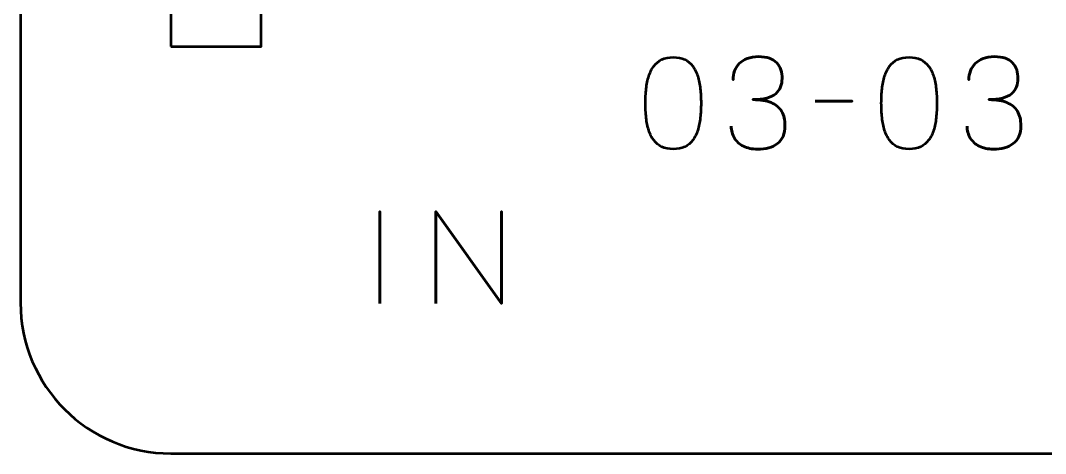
# Model space of a CAD drawing. Header units: centimetres. Extents: x -22.1 to 1.1, y -17.5 to -11.2.
# Drawn here: x -22.15 to -18.745, y -17.5 to -16.064 of the extents above; entities that cross this region are included whole.
import ezdxf

# ---------------------------------------------------------------- set-up
doc = ezdxf.new("R2010")
doc.units = ezdxf.units.CM
doc.header["$MEASUREMENT"] = 0
doc.layers.add('Layer 1', color=7, linetype='Continuous')

msp = doc.modelspace()

# ---------------------------------------------------------------- linework, layer by layer
at = {"layer": 'Layer 1', "color": 253, "lineweight": 53}
msp.add_lwpolyline([(-21.65, -16.15), (-21.35, -16.15), (-21.35, -15.55), (-21.65, -15.55), (-21.65, -16.15)], close=True, dxfattribs=at)
for points, knots in [([(-22.15, -17), (-22.15, -17), (-22.15, -12.7), (-22.15, -12.7), (-22.15, -12.7), (-22.15, -12.42391), (-21.92609, -12.2), (-21.65, -12.2), (-21.65, -12.2), (-21.65, -12.2), (-17.35, -12.2), (-17.35, -12.2), (-17.35, -12.2), (-17.07391, -12.2), (-16.85, -12.42391), (-16.85, -12.7), (-16.85, -12.7), (-16.85, -12.7), (-16.85, -17), (-16.85, -17), (-16.85, -17), (-16.85, -17.27609), (-17.07391, -17.5), (-17.35, -17.5), (-17.35, -17.5), (-17.35, -17.5), (-21.65, -17.5), (-21.65, -17.5), (-21.65, -17.5), (-21.92609, -17.5), (-22.15, -17.27609), (-22.15, -17)], [0, 0, 0, 0, 0.125, 0.125, 0.125, 0.125, 0.25, 0.25, 0.25, 0.25, 0.375, 0.375, 0.375, 0.375, 0.5, 0.5, 0.5, 0.5, 0.625, 0.625, 0.625, 0.625, 0.75, 0.75, 0.75, 0.75, 0.875, 0.875, 0.875, 0.875, 1, 1, 1, 1]), ([(-19.98132, -16.49025), (-19.96651, -16.49018), (-19.95374, -16.48757), (-19.94308, -16.48249), (-19.94308, -16.48249), (-19.9325, -16.47741), (-19.92368, -16.47014), (-19.91663, -16.4609), (-19.91663, -16.4609), (-19.90964, -16.45159), (-19.90414, -16.44058), (-19.90005, -16.42788), (-19.90005, -16.42788), (-19.89602, -16.41518), (-19.89313, -16.40128), (-19.89151, -16.38604), (-19.89151, -16.38604), (-19.88981, -16.3708), (-19.88897, -16.35478), (-19.88904, -16.33785), (-19.88904, -16.33785), (-19.88897, -16.32099), (-19.88981, -16.30497), (-19.89151, -16.2898), (-19.89151, -16.2898), (-19.89313, -16.27463), (-19.89602, -16.26066), (-19.90005, -16.24796), (-19.90005, -16.24796), (-19.90414, -16.23533), (-19.90964, -16.22433), (-19.91663, -16.21494), (-19.91663, -16.21494), (-19.92368, -16.20563), (-19.9325, -16.19836), (-19.94308, -16.19328), (-19.94308, -16.19328), (-19.95374, -16.18813), (-19.96651, -16.18552), (-19.98132, -16.18545), (-19.98132, -16.18545), (-19.99614, -16.18552), (-20.00891, -16.18813), (-20.01957, -16.19328), (-20.01957, -16.19328), (-20.03015, -16.19836), (-20.03897, -16.20563), (-20.04602, -16.21494), (-20.04602, -16.21494), (-20.05301, -16.22433), (-20.05851, -16.23533), (-20.0626, -16.24796), (-20.0626, -16.24796), (-20.06663, -16.26066), (-20.06952, -16.27463), (-20.07114, -16.2898), (-20.07114, -16.2898), (-20.07283, -16.30497), (-20.07368, -16.32099), (-20.07361, -16.33785), (-20.07361, -16.33785), (-20.07368, -16.35478), (-20.07283, -16.3708), (-20.07114, -16.38604), (-20.07114, -16.38604), (-20.06952, -16.40128), (-20.06663, -16.41518), (-20.0626, -16.42788), (-20.0626, -16.42788), (-20.05851, -16.44058), (-20.05301, -16.45159), (-20.04602, -16.4609), (-20.04602, -16.4609), (-20.03897, -16.47014), (-20.03015, -16.47741), (-20.01957, -16.48249), (-20.01957, -16.48249), (-20.00891, -16.48757), (-19.99614, -16.49018), (-19.98132, -16.49025)], [0, 0, 0, 0, 0.05, 0.05, 0.05, 0.05, 0.1, 0.1, 0.1, 0.1, 0.15, 0.15, 0.15, 0.15, 0.2, 0.2, 0.2, 0.2, 0.25, 0.25, 0.25, 0.25, 0.3, 0.3, 0.3, 0.3, 0.35, 0.35, 0.35, 0.35, 0.4, 0.4, 0.4, 0.4, 0.45, 0.45, 0.45, 0.45, 0.5, 0.5, 0.5, 0.5, 0.55, 0.55, 0.55, 0.55, 0.6, 0.6, 0.6, 0.6, 0.65, 0.65, 0.65, 0.65, 0.7, 0.7, 0.7, 0.7, 0.75, 0.75, 0.75, 0.75, 0.8, 0.8, 0.8, 0.8, 0.85, 0.85, 0.85, 0.85, 0.9, 0.9, 0.9, 0.9, 0.95, 0.95, 0.95, 0.95, 1, 1, 1, 1]), ([(-19.98132, -16.49025), (-19.96651, -16.49018), (-19.95374, -16.48757), (-19.94308, -16.48249), (-19.94308, -16.48249), (-19.9325, -16.47741), (-19.92368, -16.47014), (-19.91663, -16.4609), (-19.91663, -16.4609), (-19.90964, -16.45159), (-19.90414, -16.44058), (-19.90005, -16.42788), (-19.90005, -16.42788), (-19.89602, -16.41518), (-19.89313, -16.40128), (-19.89151, -16.38604), (-19.89151, -16.38604), (-19.88981, -16.3708), (-19.88897, -16.35478), (-19.88904, -16.33785), (-19.88904, -16.33785), (-19.88897, -16.32099), (-19.88981, -16.30497), (-19.89151, -16.2898), (-19.89151, -16.2898), (-19.89313, -16.27463), (-19.89602, -16.26066), (-19.90005, -16.24796), (-19.90005, -16.24796), (-19.90414, -16.23533), (-19.90964, -16.22433), (-19.91663, -16.21494), (-19.91663, -16.21494), (-19.92368, -16.20563), (-19.9325, -16.19836), (-19.94308, -16.19328), (-19.94308, -16.19328), (-19.95374, -16.18813), (-19.96651, -16.18552), (-19.98132, -16.18545), (-19.98132, -16.18545), (-19.99614, -16.18552), (-20.00891, -16.18813), (-20.01957, -16.19328), (-20.01957, -16.19328), (-20.03015, -16.19836), (-20.03897, -16.20563), (-20.04602, -16.21494), (-20.04602, -16.21494), (-20.05301, -16.22433), (-20.05851, -16.23533), (-20.0626, -16.24796), (-20.0626, -16.24796), (-20.06663, -16.26066), (-20.06952, -16.27463), (-20.07114, -16.2898), (-20.07114, -16.2898), (-20.07283, -16.30497), (-20.07368, -16.32099), (-20.07361, -16.33785), (-20.07361, -16.33785), (-20.07368, -16.35478), (-20.07283, -16.3708), (-20.07114, -16.38604), (-20.07114, -16.38604), (-20.06952, -16.40128), (-20.06663, -16.41518), (-20.0626, -16.42788), (-20.0626, -16.42788), (-20.05851, -16.44058), (-20.05301, -16.45159), (-20.04602, -16.4609), (-20.04602, -16.4609), (-20.03897, -16.47014), (-20.03015, -16.47741), (-20.01957, -16.48249), (-20.01957, -16.48249), (-20.00891, -16.48757), (-19.99614, -16.49018), (-19.98132, -16.49025)], [0, 0, 0, 0, 0.05, 0.05, 0.05, 0.05, 0.1, 0.1, 0.1, 0.1, 0.15, 0.15, 0.15, 0.15, 0.2, 0.2, 0.2, 0.2, 0.25, 0.25, 0.25, 0.25, 0.3, 0.3, 0.3, 0.3, 0.35, 0.35, 0.35, 0.35, 0.4, 0.4, 0.4, 0.4, 0.45, 0.45, 0.45, 0.45, 0.5, 0.5, 0.5, 0.5, 0.55, 0.55, 0.55, 0.55, 0.6, 0.6, 0.6, 0.6, 0.65, 0.65, 0.65, 0.65, 0.7, 0.7, 0.7, 0.7, 0.75, 0.75, 0.75, 0.75, 0.8, 0.8, 0.8, 0.8, 0.85, 0.85, 0.85, 0.85, 0.9, 0.9, 0.9, 0.9, 0.95, 0.95, 0.95, 0.95, 1, 1, 1, 1]), ([(-19.78871, -16.41363), (-19.78864, -16.42887), (-19.78511, -16.44213), (-19.77813, -16.45363), (-19.77813, -16.45363), (-19.77114, -16.46506), (-19.76119, -16.47402), (-19.74821, -16.48044), (-19.74821, -16.48044), (-19.73523, -16.48686), (-19.71964, -16.49011), (-19.7015, -16.49025), (-19.7015, -16.49025), (-19.68789, -16.49025), (-19.67554, -16.48884), (-19.66432, -16.48588), (-19.66432, -16.48588), (-19.65317, -16.48291), (-19.64358, -16.47833), (-19.63546, -16.47205), (-19.63546, -16.47205), (-19.62735, -16.46577), (-19.62114, -16.45765), (-19.6167, -16.44778), (-19.6167, -16.44778), (-19.61232, -16.43783), (-19.61014, -16.4259), (-19.61007, -16.41193), (-19.61007, -16.41193), (-19.60999, -16.39331), (-19.6138, -16.37757), (-19.62135, -16.3648), (-19.62135, -16.3648), (-19.6289, -16.35203), (-19.64062, -16.34244), (-19.65635, -16.33588), (-19.65635, -16.33588), (-19.67208, -16.32931), (-19.69226, -16.326), (-19.71674, -16.326), (-19.71674, -16.326), (-19.69847, -16.32607), (-19.68316, -16.32438), (-19.67067, -16.32092), (-19.67067, -16.32092), (-19.65825, -16.31746), (-19.64831, -16.31259), (-19.64083, -16.30624), (-19.64083, -16.30624), (-19.63335, -16.29996), (-19.62792, -16.29248), (-19.62467, -16.28388), (-19.62467, -16.28388), (-19.62135, -16.27534), (-19.61973, -16.26596), (-19.6198, -16.25573), (-19.6198, -16.25573), (-19.61973, -16.24549), (-19.62114, -16.23604), (-19.62396, -16.22729), (-19.62396, -16.22729), (-19.62672, -16.21854), (-19.63123, -16.21085), (-19.63737, -16.20429), (-19.63737, -16.20429), (-19.64351, -16.19773), (-19.65162, -16.19258), (-19.66157, -16.18891), (-19.66157, -16.18891), (-19.67159, -16.18524), (-19.6838, -16.18341), (-19.69812, -16.18334), (-19.69812, -16.18334), (-19.71237, -16.18341), (-19.72486, -16.18552), (-19.73544, -16.18962), (-19.73544, -16.18962), (-19.7461, -16.19371), (-19.75484, -16.19928), (-19.7619, -16.20641), (-19.7619, -16.20641), (-19.76888, -16.21353), (-19.77411, -16.22165), (-19.77756, -16.23082), (-19.77756, -16.23082), (-19.78109, -16.23999), (-19.78278, -16.24973), (-19.78278, -16.25996), (-19.78278, -16.25996), (-19.78278, -16.24973), (-19.78109, -16.23999), (-19.77756, -16.23082), (-19.77756, -16.23082), (-19.77411, -16.22165), (-19.76888, -16.21353), (-19.7619, -16.20641), (-19.7619, -16.20641), (-19.75484, -16.19928), (-19.7461, -16.19371), (-19.73544, -16.18962), (-19.73544, -16.18962), (-19.72486, -16.18552), (-19.71237, -16.18341), (-19.69812, -16.18334), (-19.69812, -16.18334), (-19.6838, -16.18341), (-19.67159, -16.18524), (-19.66157, -16.18891), (-19.66157, -16.18891), (-19.65162, -16.19258), (-19.64351, -16.19773), (-19.63737, -16.20429), (-19.63737, -16.20429), (-19.63123, -16.21085), (-19.62672, -16.21854), (-19.62396, -16.22729), (-19.62396, -16.22729), (-19.62114, -16.23604), (-19.61973, -16.24549), (-19.6198, -16.25573), (-19.6198, -16.25573), (-19.61973, -16.26596), (-19.62135, -16.27534), (-19.62467, -16.28388), (-19.62467, -16.28388), (-19.62792, -16.29248), (-19.63335, -16.29996), (-19.64083, -16.30624), (-19.64083, -16.30624), (-19.64831, -16.31259), (-19.65825, -16.31746), (-19.67067, -16.32092), (-19.67067, -16.32092), (-19.68316, -16.32438), (-19.69847, -16.32607), (-19.71674, -16.326), (-19.71674, -16.326), (-19.69226, -16.326), (-19.67208, -16.32931), (-19.65635, -16.33588), (-19.65635, -16.33588), (-19.64062, -16.34244), (-19.6289, -16.35203), (-19.62135, -16.3648), (-19.62135, -16.3648), (-19.6138, -16.37757), (-19.60999, -16.39331), (-19.61007, -16.41193), (-19.61007, -16.41193), (-19.61014, -16.4259), (-19.61232, -16.43783), (-19.6167, -16.44778), (-19.6167, -16.44778), (-19.62114, -16.45765), (-19.62735, -16.46577), (-19.63546, -16.47205), (-19.63546, -16.47205), (-19.64358, -16.47833), (-19.65317, -16.48291), (-19.66432, -16.48588), (-19.66432, -16.48588), (-19.67554, -16.48884), (-19.68789, -16.49025), (-19.7015, -16.49025), (-19.7015, -16.49025), (-19.71964, -16.49011), (-19.73523, -16.48686), (-19.74821, -16.48044), (-19.74821, -16.48044), (-19.76119, -16.47402), (-19.77114, -16.46506), (-19.77813, -16.45363), (-19.77813, -16.45363), (-19.78511, -16.44213), (-19.78864, -16.42887), (-19.78871, -16.41363)], [0, 0, 0, 0, 0.0227273, 0.0227273, 0.0227273, 0.0227273, 0.0454545, 0.0454545, 0.0454545, 0.0454545, 0.0681818, 0.0681818, 0.0681818, 0.0681818, 0.0909091, 0.0909091, 0.0909091, 0.0909091, 0.1136364, 0.1136364, 0.1136364, 0.1136364, 0.1363636, 0.1363636, 0.1363636, 0.1363636, 0.1590909, 0.1590909, 0.1590909, 0.1590909, 0.1818182, 0.1818182, 0.1818182, 0.1818182, 0.2045455, 0.2045455, 0.2045455, 0.2045455, 0.2272727, 0.2272727, 0.2272727, 0.2272727, 0.25, 0.25, 0.25, 0.25, 0.2727273, 0.2727273, 0.2727273, 0.2727273, 0.2954545, 0.2954545, 0.2954545, 0.2954545, 0.3181818, 0.3181818, 0.3181818, 0.3181818, 0.3409091, 0.3409091, 0.3409091, 0.3409091, 0.3636364, 0.3636364, 0.3636364, 0.3636364, 0.3863636, 0.3863636, 0.3863636, 0.3863636, 0.4090909, 0.4090909, 0.4090909, 0.4090909, 0.4318182, 0.4318182, 0.4318182, 0.4318182, 0.4545455, 0.4545455, 0.4545455, 0.4545455, 0.4772727, 0.4772727, 0.4772727, 0.4772727, 0.5, 0.5, 0.5, 0.5, 0.5227273, 0.5227273, 0.5227273, 0.5227273, 0.5454545, 0.5454545, 0.5454545, 0.5454545, 0.5681818, 0.5681818, 0.5681818, 0.5681818, 0.5909091, 0.5909091, 0.5909091, 0.5909091, 0.6136364, 0.6136364, 0.6136364, 0.6136364, 0.6363636, 0.6363636, 0.6363636, 0.6363636, 0.6590909, 0.6590909, 0.6590909, 0.6590909, 0.6818182, 0.6818182, 0.6818182, 0.6818182, 0.7045455, 0.7045455, 0.7045455, 0.7045455, 0.7272727, 0.7272727, 0.7272727, 0.7272727, 0.75, 0.75, 0.75, 0.75, 0.7727273, 0.7727273, 0.7727273, 0.7727273, 0.7954545, 0.7954545, 0.7954545, 0.7954545, 0.8181818, 0.8181818, 0.8181818, 0.8181818, 0.8409091, 0.8409091, 0.8409091, 0.8409091, 0.8636364, 0.8636364, 0.8636364, 0.8636364, 0.8863636, 0.8863636, 0.8863636, 0.8863636, 0.9090909, 0.9090909, 0.9090909, 0.9090909, 0.9318182, 0.9318182, 0.9318182, 0.9318182, 0.9545455, 0.9545455, 0.9545455, 0.9545455, 0.9772727, 0.9772727, 0.9772727, 0.9772727, 1, 1, 1, 1]), ([(-19.19774, -16.49025), (-19.18293, -16.49018), (-19.17016, -16.48757), (-19.1595, -16.48249), (-19.1595, -16.48249), (-19.14892, -16.47741), (-19.1401, -16.47014), (-19.13305, -16.4609), (-19.13305, -16.4609), (-19.12606, -16.45159), (-19.12056, -16.44058), (-19.11647, -16.42788), (-19.11647, -16.42788), (-19.11244, -16.41518), (-19.10955, -16.40128), (-19.10793, -16.38604), (-19.10793, -16.38604), (-19.10623, -16.3708), (-19.10539, -16.35478), (-19.10546, -16.33785), (-19.10546, -16.33785), (-19.10539, -16.32099), (-19.10623, -16.30497), (-19.10793, -16.2898), (-19.10793, -16.2898), (-19.10955, -16.27463), (-19.11244, -16.26066), (-19.11647, -16.24796), (-19.11647, -16.24796), (-19.12056, -16.23533), (-19.12606, -16.22433), (-19.13305, -16.21494), (-19.13305, -16.21494), (-19.1401, -16.20563), (-19.14892, -16.19836), (-19.1595, -16.19328), (-19.1595, -16.19328), (-19.17016, -16.18813), (-19.18293, -16.18552), (-19.19774, -16.18545), (-19.19774, -16.18545), (-19.21256, -16.18552), (-19.22533, -16.18813), (-19.23599, -16.19328), (-19.23599, -16.19328), (-19.24657, -16.19836), (-19.25539, -16.20563), (-19.26244, -16.21494), (-19.26244, -16.21494), (-19.26943, -16.22433), (-19.27493, -16.23533), (-19.27902, -16.24796), (-19.27902, -16.24796), (-19.28305, -16.26066), (-19.28594, -16.27463), (-19.28756, -16.2898), (-19.28756, -16.2898), (-19.28925, -16.30497), (-19.2901, -16.32099), (-19.29003, -16.33785), (-19.29003, -16.33785), (-19.2901, -16.35478), (-19.28925, -16.3708), (-19.28756, -16.38604), (-19.28756, -16.38604), (-19.28594, -16.40128), (-19.28305, -16.41518), (-19.27902, -16.42788), (-19.27902, -16.42788), (-19.27493, -16.44058), (-19.26943, -16.45159), (-19.26244, -16.4609), (-19.26244, -16.4609), (-19.25539, -16.47014), (-19.24657, -16.47741), (-19.23599, -16.48249), (-19.23599, -16.48249), (-19.22533, -16.48757), (-19.21256, -16.49018), (-19.19774, -16.49025)], [0, 0, 0, 0, 0.05, 0.05, 0.05, 0.05, 0.1, 0.1, 0.1, 0.1, 0.15, 0.15, 0.15, 0.15, 0.2, 0.2, 0.2, 0.2, 0.25, 0.25, 0.25, 0.25, 0.3, 0.3, 0.3, 0.3, 0.35, 0.35, 0.35, 0.35, 0.4, 0.4, 0.4, 0.4, 0.45, 0.45, 0.45, 0.45, 0.5, 0.5, 0.5, 0.5, 0.55, 0.55, 0.55, 0.55, 0.6, 0.6, 0.6, 0.6, 0.65, 0.65, 0.65, 0.65, 0.7, 0.7, 0.7, 0.7, 0.75, 0.75, 0.75, 0.75, 0.8, 0.8, 0.8, 0.8, 0.85, 0.85, 0.85, 0.85, 0.9, 0.9, 0.9, 0.9, 0.95, 0.95, 0.95, 0.95, 1, 1, 1, 1]), ([(-19.19774, -16.49025), (-19.18293, -16.49018), (-19.17016, -16.48757), (-19.1595, -16.48249), (-19.1595, -16.48249), (-19.14892, -16.47741), (-19.1401, -16.47014), (-19.13305, -16.4609), (-19.13305, -16.4609), (-19.12606, -16.45159), (-19.12056, -16.44058), (-19.11647, -16.42788), (-19.11647, -16.42788), (-19.11244, -16.41518), (-19.10955, -16.40128), (-19.10793, -16.38604), (-19.10793, -16.38604), (-19.10623, -16.3708), (-19.10539, -16.35478), (-19.10546, -16.33785), (-19.10546, -16.33785), (-19.10539, -16.32099), (-19.10623, -16.30497), (-19.10793, -16.2898), (-19.10793, -16.2898), (-19.10955, -16.27463), (-19.11244, -16.26066), (-19.11647, -16.24796), (-19.11647, -16.24796), (-19.12056, -16.23533), (-19.12606, -16.22433), (-19.13305, -16.21494), (-19.13305, -16.21494), (-19.1401, -16.20563), (-19.14892, -16.19836), (-19.1595, -16.19328), (-19.1595, -16.19328), (-19.17016, -16.18813), (-19.18293, -16.18552), (-19.19774, -16.18545), (-19.19774, -16.18545), (-19.21256, -16.18552), (-19.22533, -16.18813), (-19.23599, -16.19328), (-19.23599, -16.19328), (-19.24657, -16.19836), (-19.25539, -16.20563), (-19.26244, -16.21494), (-19.26244, -16.21494), (-19.26943, -16.22433), (-19.27493, -16.23533), (-19.27902, -16.24796), (-19.27902, -16.24796), (-19.28305, -16.26066), (-19.28594, -16.27463), (-19.28756, -16.2898), (-19.28756, -16.2898), (-19.28925, -16.30497), (-19.2901, -16.32099), (-19.29003, -16.33785), (-19.29003, -16.33785), (-19.2901, -16.35478), (-19.28925, -16.3708), (-19.28756, -16.38604), (-19.28756, -16.38604), (-19.28594, -16.40128), (-19.28305, -16.41518), (-19.27902, -16.42788), (-19.27902, -16.42788), (-19.27493, -16.44058), (-19.26943, -16.45159), (-19.26244, -16.4609), (-19.26244, -16.4609), (-19.25539, -16.47014), (-19.24657, -16.47741), (-19.23599, -16.48249), (-19.23599, -16.48249), (-19.22533, -16.48757), (-19.21256, -16.49018), (-19.19774, -16.49025)], [0, 0, 0, 0, 0.05, 0.05, 0.05, 0.05, 0.1, 0.1, 0.1, 0.1, 0.15, 0.15, 0.15, 0.15, 0.2, 0.2, 0.2, 0.2, 0.25, 0.25, 0.25, 0.25, 0.3, 0.3, 0.3, 0.3, 0.35, 0.35, 0.35, 0.35, 0.4, 0.4, 0.4, 0.4, 0.45, 0.45, 0.45, 0.45, 0.5, 0.5, 0.5, 0.5, 0.55, 0.55, 0.55, 0.55, 0.6, 0.6, 0.6, 0.6, 0.65, 0.65, 0.65, 0.65, 0.7, 0.7, 0.7, 0.7, 0.75, 0.75, 0.75, 0.75, 0.8, 0.8, 0.8, 0.8, 0.85, 0.85, 0.85, 0.85, 0.9, 0.9, 0.9, 0.9, 0.95, 0.95, 0.95, 0.95, 1, 1, 1, 1]), ([(-19.00513, -16.41363), (-19.00506, -16.42887), (-19.00153, -16.44213), (-18.99455, -16.45363), (-18.99455, -16.45363), (-18.98756, -16.46506), (-18.97761, -16.47402), (-18.96463, -16.48044), (-18.96463, -16.48044), (-18.95165, -16.48686), (-18.93606, -16.49011), (-18.91792, -16.49025), (-18.91792, -16.49025), (-18.90431, -16.49025), (-18.89196, -16.48884), (-18.88074, -16.48588), (-18.88074, -16.48588), (-18.86959, -16.48291), (-18.86, -16.47833), (-18.85188, -16.47205), (-18.85188, -16.47205), (-18.84377, -16.46577), (-18.83756, -16.45765), (-18.83312, -16.44778), (-18.83312, -16.44778), (-18.82874, -16.43783), (-18.82656, -16.4259), (-18.82649, -16.41193), (-18.82649, -16.41193), (-18.82641, -16.39331), (-18.83022, -16.37757), (-18.83777, -16.3648), (-18.83777, -16.3648), (-18.84532, -16.35203), (-18.85704, -16.34244), (-18.87277, -16.33588), (-18.87277, -16.33588), (-18.8885, -16.32931), (-18.90868, -16.326), (-18.93316, -16.326), (-18.93316, -16.326), (-18.91489, -16.32607), (-18.89958, -16.32438), (-18.88709, -16.32092), (-18.88709, -16.32092), (-18.87467, -16.31746), (-18.86473, -16.31259), (-18.85725, -16.30624), (-18.85725, -16.30624), (-18.84977, -16.29996), (-18.84434, -16.29248), (-18.84109, -16.28388), (-18.84109, -16.28388), (-18.83777, -16.27534), (-18.83615, -16.26596), (-18.83622, -16.25573), (-18.83622, -16.25573), (-18.83615, -16.24549), (-18.83756, -16.23604), (-18.84038, -16.22729), (-18.84038, -16.22729), (-18.84314, -16.21854), (-18.84765, -16.21085), (-18.85379, -16.20429), (-18.85379, -16.20429), (-18.85993, -16.19773), (-18.86804, -16.19258), (-18.87799, -16.18891), (-18.87799, -16.18891), (-18.88801, -16.18524), (-18.90022, -16.18341), (-18.91454, -16.18334), (-18.91454, -16.18334), (-18.92879, -16.18341), (-18.94128, -16.18552), (-18.95186, -16.18962), (-18.95186, -16.18962), (-18.96252, -16.19371), (-18.97126, -16.19928), (-18.97832, -16.20641), (-18.97832, -16.20641), (-18.9853, -16.21353), (-18.99053, -16.22165), (-18.99398, -16.23082), (-18.99398, -16.23082), (-18.99751, -16.23999), (-18.9992, -16.24973), (-18.9992, -16.25996), (-18.9992, -16.25996), (-18.9992, -16.24973), (-18.99751, -16.23999), (-18.99398, -16.23082), (-18.99398, -16.23082), (-18.99053, -16.22165), (-18.9853, -16.21353), (-18.97832, -16.20641), (-18.97832, -16.20641), (-18.97126, -16.19928), (-18.96252, -16.19371), (-18.95186, -16.18962), (-18.95186, -16.18962), (-18.94128, -16.18552), (-18.92879, -16.18341), (-18.91454, -16.18334), (-18.91454, -16.18334), (-18.90022, -16.18341), (-18.88801, -16.18524), (-18.87799, -16.18891), (-18.87799, -16.18891), (-18.86804, -16.19258), (-18.85993, -16.19773), (-18.85379, -16.20429), (-18.85379, -16.20429), (-18.84765, -16.21085), (-18.84314, -16.21854), (-18.84038, -16.22729), (-18.84038, -16.22729), (-18.83756, -16.23604), (-18.83615, -16.24549), (-18.83622, -16.25573), (-18.83622, -16.25573), (-18.83615, -16.26596), (-18.83777, -16.27534), (-18.84109, -16.28388), (-18.84109, -16.28388), (-18.84434, -16.29248), (-18.84977, -16.29996), (-18.85725, -16.30624), (-18.85725, -16.30624), (-18.86473, -16.31259), (-18.87467, -16.31746), (-18.88709, -16.32092), (-18.88709, -16.32092), (-18.89958, -16.32438), (-18.91489, -16.32607), (-18.93316, -16.326), (-18.93316, -16.326), (-18.90868, -16.326), (-18.8885, -16.32931), (-18.87277, -16.33588), (-18.87277, -16.33588), (-18.85704, -16.34244), (-18.84532, -16.35203), (-18.83777, -16.3648), (-18.83777, -16.3648), (-18.83022, -16.37757), (-18.82641, -16.39331), (-18.82649, -16.41193), (-18.82649, -16.41193), (-18.82656, -16.4259), (-18.82874, -16.43783), (-18.83312, -16.44778), (-18.83312, -16.44778), (-18.83756, -16.45765), (-18.84377, -16.46577), (-18.85188, -16.47205), (-18.85188, -16.47205), (-18.86, -16.47833), (-18.86959, -16.48291), (-18.88074, -16.48588), (-18.88074, -16.48588), (-18.89196, -16.48884), (-18.90431, -16.49025), (-18.91792, -16.49025), (-18.91792, -16.49025), (-18.93606, -16.49011), (-18.95165, -16.48686), (-18.96463, -16.48044), (-18.96463, -16.48044), (-18.97761, -16.47402), (-18.98756, -16.46506), (-18.99455, -16.45363), (-18.99455, -16.45363), (-19.00153, -16.44213), (-19.00506, -16.42887), (-19.00513, -16.41363)], [0, 0, 0, 0, 0.0227273, 0.0227273, 0.0227273, 0.0227273, 0.0454545, 0.0454545, 0.0454545, 0.0454545, 0.0681818, 0.0681818, 0.0681818, 0.0681818, 0.0909091, 0.0909091, 0.0909091, 0.0909091, 0.1136364, 0.1136364, 0.1136364, 0.1136364, 0.1363636, 0.1363636, 0.1363636, 0.1363636, 0.1590909, 0.1590909, 0.1590909, 0.1590909, 0.1818182, 0.1818182, 0.1818182, 0.1818182, 0.2045455, 0.2045455, 0.2045455, 0.2045455, 0.2272727, 0.2272727, 0.2272727, 0.2272727, 0.25, 0.25, 0.25, 0.25, 0.2727273, 0.2727273, 0.2727273, 0.2727273, 0.2954545, 0.2954545, 0.2954545, 0.2954545, 0.3181818, 0.3181818, 0.3181818, 0.3181818, 0.3409091, 0.3409091, 0.3409091, 0.3409091, 0.3636364, 0.3636364, 0.3636364, 0.3636364, 0.3863636, 0.3863636, 0.3863636, 0.3863636, 0.4090909, 0.4090909, 0.4090909, 0.4090909, 0.4318182, 0.4318182, 0.4318182, 0.4318182, 0.4545455, 0.4545455, 0.4545455, 0.4545455, 0.4772727, 0.4772727, 0.4772727, 0.4772727, 0.5, 0.5, 0.5, 0.5, 0.5227273, 0.5227273, 0.5227273, 0.5227273, 0.5454545, 0.5454545, 0.5454545, 0.5454545, 0.5681818, 0.5681818, 0.5681818, 0.5681818, 0.5909091, 0.5909091, 0.5909091, 0.5909091, 0.6136364, 0.6136364, 0.6136364, 0.6136364, 0.6363636, 0.6363636, 0.6363636, 0.6363636, 0.6590909, 0.6590909, 0.6590909, 0.6590909, 0.6818182, 0.6818182, 0.6818182, 0.6818182, 0.7045455, 0.7045455, 0.7045455, 0.7045455, 0.7272727, 0.7272727, 0.7272727, 0.7272727, 0.75, 0.75, 0.75, 0.75, 0.7727273, 0.7727273, 0.7727273, 0.7727273, 0.7954545, 0.7954545, 0.7954545, 0.7954545, 0.8181818, 0.8181818, 0.8181818, 0.8181818, 0.8409091, 0.8409091, 0.8409091, 0.8409091, 0.8636364, 0.8636364, 0.8636364, 0.8636364, 0.8863636, 0.8863636, 0.8863636, 0.8863636, 0.9090909, 0.9090909, 0.9090909, 0.9090909, 0.9318182, 0.9318182, 0.9318182, 0.9318182, 0.9545455, 0.9545455, 0.9545455, 0.9545455, 0.9772727, 0.9772727, 0.9772727, 0.9772727, 1, 1, 1, 1]), ([(-19.51016, -16.33065), (-19.51016, -16.33065), (-19.38697, -16.33065), (-19.38697, -16.33065), (-19.38697, -16.33065), (-19.38697, -16.33065), (-19.51016, -16.33065), (-19.51016, -16.33065)], [0, 0, 0, 0, 0.5, 0.5, 0.5, 0.5, 1, 1, 1, 1]), ([(-20.95642, -17.00261), (-20.95642, -17.00261), (-20.95642, -16.69739), (-20.95642, -16.69739), (-20.95642, -16.69739), (-20.95642, -16.69739), (-20.95642, -17.00261), (-20.95642, -17.00261)], [0, 0, 0, 0, 0.5, 0.5, 0.5, 0.5, 1, 1, 1, 1]), ([(-20.76973, -17.00261), (-20.76973, -17.00261), (-20.76973, -16.69739), (-20.76973, -16.69739), (-20.76973, -16.69739), (-20.76973, -16.69739), (-20.55214, -17.00261), (-20.55214, -17.00261), (-20.55214, -17.00261), (-20.55214, -17.00261), (-20.55214, -16.69739), (-20.55214, -16.69739), (-20.55214, -16.69739), (-20.55214, -16.69739), (-20.55214, -17.00261), (-20.55214, -17.00261), (-20.55214, -17.00261), (-20.55214, -17.00261), (-20.76973, -16.69739), (-20.76973, -16.69739), (-20.76973, -16.69739), (-20.76973, -16.69739), (-20.76973, -17.00261), (-20.76973, -17.00261)], [0, 0, 0, 0, 0.1666667, 0.1666667, 0.1666667, 0.1666667, 0.3333333, 0.3333333, 0.3333333, 0.3333333, 0.5, 0.5, 0.5, 0.5, 0.6666667, 0.6666667, 0.6666667, 0.6666667, 0.8333333, 0.8333333, 0.8333333, 0.8333333, 1, 1, 1, 1])]:
    msp.add_open_spline(points, degree=3, knots=knots, dxfattribs=at)

doc.saveas('drawing.dxf')
